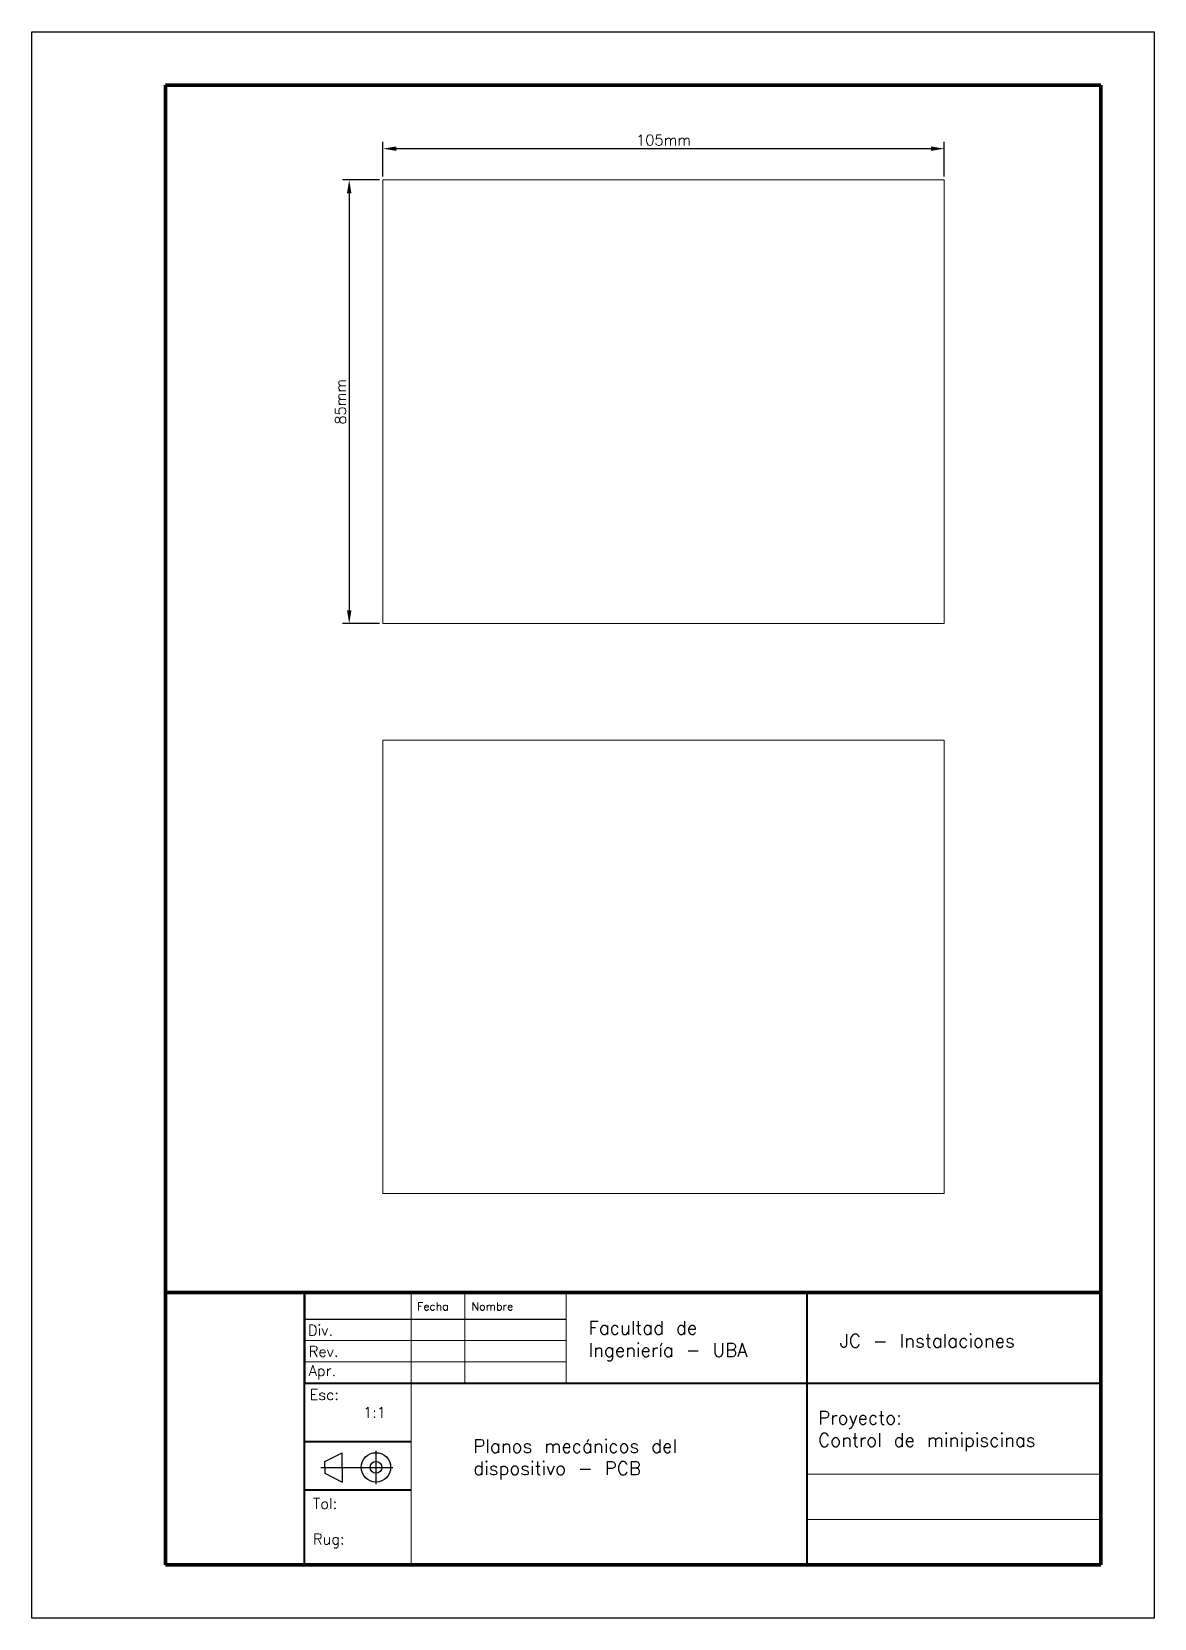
# Model space of a CAD drawing. Header units: millimetres. Extents: x 0 to 210, y 0 to 297.
import ezdxf

# ---------------------------------------------------------------- set-up
doc = ezdxf.new("R2010")
doc.units = ezdxf.units.MM
doc.styles.get("Standard").update_dxf_attribs({"font": 'txt.shx'})
doc.dimstyles.new('ISO-25', dxfattribs={"dimtxt": 2.5, "dimasz": 2.5, "dimexe": 1.25, "dimexo": 0.625, "dimtad": 1, "dimtxsty": 'Standard', "dimcen": 2.5, "dimadec": 0, "dimazin": 0, "dimtfac": 1, "dimtmove": 0, "dimatfit": 3, "dimfxl": 1, "dimarcsym": 0})
picture_1 = doc.add_image_def('image1.jpg', size_in_pixel=(3543, 2803))
picture_2 = doc.add_image_def('image2.jpg', size_in_pixel=(3543, 2863))

# ---------------------------------------------------------------- blocks, each defined once
blk = doc.blocks.new('*D29')
at = {"color": 0, "linetype": 'Continuous', "lineweight": -2, "transparency": 16777216}
for p, q in [((65.71, 269.89), (65.71, 276.36)), ((170.71, 269.89), (170.71, 276.36)), ((68.21, 275.11), (168.21, 275.11))]:
    blk.add_line(p, q, dxfattribs=at)
at = {"color": 0, "linetype": 'Continuous', "lineweight": 20, "transparency": 16777216}
for points in [[(68.21, 275.52), (68.21, 274.69), (65.71, 275.11)], [(168.21, 275.52), (168.21, 274.69), (170.71, 275.11)]]:
    blk.add_solid(points, dxfattribs=at)
at = {"layer": 'Defpoints', "color": 0, "linetype": 'Continuous', "lineweight": 20, "transparency": 16777216}
for p in [(170.71, 275.11), (65.71, 269.27), (170.71, 269.27)]:
    blk.add_point(p, dxfattribs=at)
at = {"color": 0, "linetype": 'Continuous', "lineweight": 20, "transparency": 16777216, "insert": (118.21, 276.73), "char_height": 2.5, "attachment_point": 5}
blk.add_mtext('{\\H0.8x;105mm}', dxfattribs=at)
blk = doc.blocks.new('*D30')
at = {"color": 0, "linetype": 'Continuous', "lineweight": -2, "transparency": 16777216}
for p, q in [((65.08, 269.27), (58.14, 269.27)), ((59.39, 266.77), (59.39, 188.7)), ((65.08, 186.2), (58.14, 186.2))]:
    blk.add_line(p, q, dxfattribs=at)
at = {"color": 0, "linetype": 'Continuous', "lineweight": 20, "transparency": 16777216}
for points in [[(58.97, 266.77), (59.81, 266.77), (59.39, 269.27)], [(58.97, 188.7), (59.81, 188.7), (59.39, 186.2)]]:
    blk.add_solid(points, dxfattribs=at)
at = {"layer": 'Defpoints', "color": 0, "linetype": 'Continuous', "lineweight": 20, "transparency": 16777216}
for p in [(65.71, 269.27), (59.39, 186.2), (65.71, 186.2)]:
    blk.add_point(p, dxfattribs=at)
at = {"color": 0, "linetype": 'Continuous', "lineweight": 20, "transparency": 16777216, "insert": (57.77, 227.73), "char_height": 2.5, "attachment_point": 5, "rotation": 90}
blk.add_mtext('{\\H0.8x;85mm}', dxfattribs=at)

msp = doc.modelspace()

# ---------------------------------------------------------------- linework, layer by layer
for p, q in [((0, 0), (0, 297)), ((0, 297), (210, 297)), ((210, 297), (210, 0)), ((200, 61), (145, 61)), ((51, 56), (100, 56)), ((54.82, 29.362), (58.067, 31)), ((58.067, 28.252), (58.067, 31)), ((64.395, 31.358), (64.395, 25.118)), ((54.059, 28.252), (67.531, 28.252)), ((54.82, 28.252), (54.82, 29.362)), ((54.82, 28.252), (54.82, 27.142)), ((54.82, 27.142), (58.067, 25.505)), ((58.067, 28.252), (58.067, 25.505)), ((210, 0), (0, 0)), ((210, 0), (200, 0))]:
    msp.add_line(p, q)
at = {"lineweight": 80}
for p, q in [((25, 10), (25, 287)), ((25, 287), (200, 287)), ((200, 287), (200, 10)), ((25, 61), (200, 61)), ((200, 10), (25, 10))]:
    msp.add_line(p, q, dxfattribs=at)
at = {"lineweight": 40}
for p, q in [((51, 10), (51, 61)), ((51, 61), (51, 44)), ((145, 61), (145, 10)), ((51, 44), (200, 44)), ((71, 33), (51, 33)), ((71, 24), (51, 24))]:
    msp.add_line(p, q, dxfattribs=at)
at = {"lineweight": 20}
for p, q in [((71, 61), (71, 10)), ((81, 61), (81, 44)), ((100, 61), (100, 44)), ((100, 52), (51, 52)), ((51, 48), (100, 48)), ((200, 27), (145, 27)), ((145, 18.5), (200, 18.5))]:
    msp.add_line(p, q, dxfattribs=at)
for radius in [2.747, 1.11]:
    msp.add_circle((64.395, 28.252), radius)

# ---------------------------------------------------------------- texts
at = {"attachment_point": 1}
for s, width, heights, insert, char_height in [('Fecha', 7.59363, [0], (72.098, 59.14), 1.5), ('Nombre', 7.59363, [0], (82.288, 59.14), 1.5), ('Div.', 18.65273, [0], (51.672, 54.916), 2), ('Facultad de Ingeniería - UBA', 40.5234, [11.078], (104.154, 55.637), 2.5), ('Rev.', 18.45239, [0], (51.824, 50.944), 2), ('JC - Instalaciones', 41.25796, [0], (151.166, 53.19), 2.5), ('Apr.', 15.65274, [0], (51.797, 47.36), 2), ('{\\H0.8x;Esc:\\P^I1:1}', 18.11192, [0], (51.977, 42.866), 2.5), ('Proyecto:\\PControl de minipiscinas', 55.45951, [8.968], (147.126, 38.79), 2.5), ('Planos mecánicos del dispositivo - PCB', 53.74552, [0], (82.607, 33.492), 2.5), ('Tol:\\P\\PRug:', 16.77253, [0], (52.612, 22.481), 2)]:
    msp.add_mtext_dynamic_manual_height_columns(s, width=width, gutter_width=12.5, heights=heights, dxfattribs=dict(at, insert=insert, char_height=char_height))

# ---------------------------------------------------------------- dimensions: what is measured, and where the dimension line sits
at = {"linetype": 'Continuous', "lineweight": 20}
dim = msp.add_linear_dim(base=(170.708, 275.107), p1=(65.708, 269.266), p2=(170.708, 269.266), text='{\\H0.8x;105mm}', dimstyle='ISO-25', dxfattribs=at)
dim.commit()
dim.dimension.update_dxf_attribs({"geometry": '*D29', "text_midpoint": (118.208, 276.732)})
dim = msp.add_linear_dim(base=(59.391, 186.196), p1=(65.708, 269.266), p2=(65.708, 186.196), angle=90, text='{\\H0.8x;85mm}', dimstyle='ISO-25', dxfattribs=at)
dim.commit()
dim.dimension.update_dxf_attribs({"geometry": '*D30', "text_midpoint": (57.766, 227.731)})

# ---------------------------------------------------------------- pictures from other files: only their frames are drawn
image = msp.add_image(picture_1, insert=(65.708, 186.196), size_in_units=(105, 83.069), dxfattribs=at)
image.dxf.flags = 7
image = msp.add_image(picture_2, insert=(65.708, 79.548), size_in_units=(105, 84.848), dxfattribs=at)
image.dxf.flags = 7

doc.saveas('drawing.dxf')
